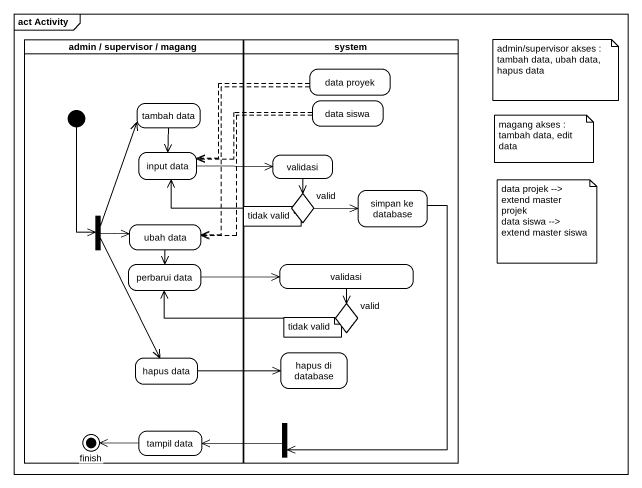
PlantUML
@startuml
mainframe act Activity
hide empty description
state "admin / supervisor / magang" as admin_supervisor_magang <<partition>> {
  state "tambah data" as tambah_data
  state "input data" as input_data
  state fork1 <<fork>>
  state "ubah data" as ubah_data
  state "perbarui data" as perbarui_data
  state "hapus data" as hapus_data
  state finish <<end>>
  state "tampil data" as tampil_data
  [*] --> fork1
}
state system <<partition>> {
  state "data proyek" as data_proyek
  state "data siswa" as data_siswa
  state validasi
  state valid <<choice>>
  state "simpan ke database" as simpan_ke_database
  state "validasi" as validasi_2
  state "valid" as valid_2 <<choice>>
  state "hapus di database" as hapus_di_database
  state fork2 <<fork>>
}
data_proyek -left[dashed]-> input_data
data_proyek -[dashed]-> ubah_data
tambah_data --> input_data
data_siswa -left[dashed]-> input_data
data_siswa -[dashed]-> ubah_data
input_data -right-> validasi
validasi --> valid
fork1 -up-> tambah_data
fork1 -right-> ubah_data
fork1 --> hapus_data
valid -left-> input_data
valid -right-> simpan_ke_database
simpan_ke_database --> fork2
ubah_data --> perbarui_data
perbarui_data -right-> validasi_2
validasi_2 --> valid_2
valid_2 -left-> perbarui_data
hapus_data -right-> hapus_di_database
tampil_data -left-> finish
fork2 -left-> tampil_data
note as N1
  admin/supervisor akses :
  tambah data, ubah data, hapus data
end note
note as N2
  magang akses :
  tambah data, edit data
end note
note as N3
  data projek --> extend master projek
  data siswa --> extend master siswa
end note
note as N4
  tidak valid
end note
note as N5
  tidak valid
end note
@enduml
